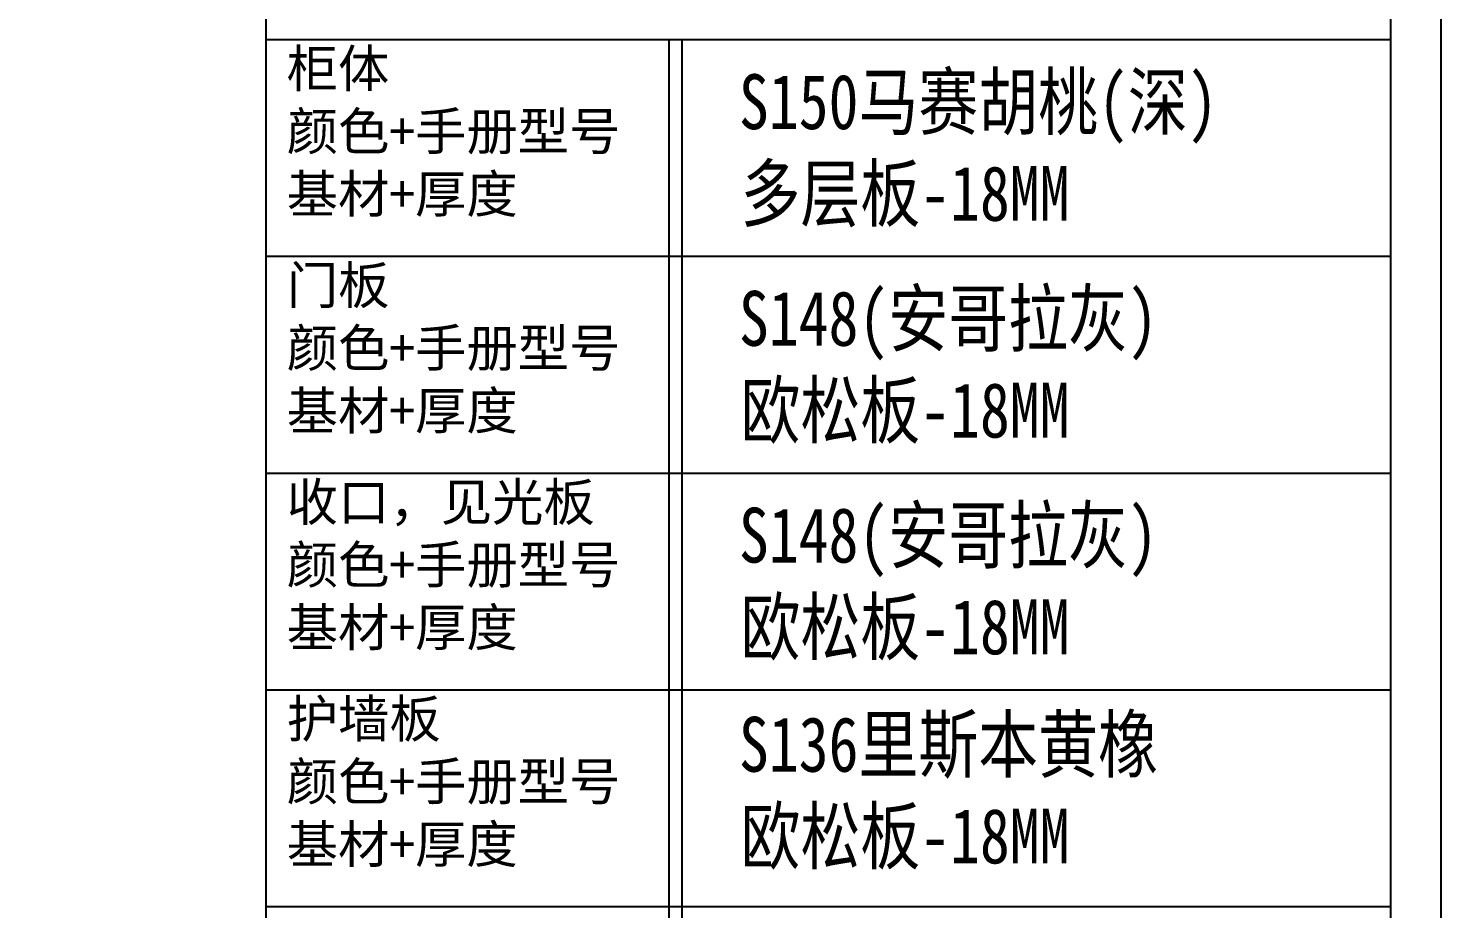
# Model space of a CAD drawing. Header units: millimetres. Extents: x -216611 to 71527, y -70596 to -44669.
# Drawn here: x 59071 to 60872, y -47866 to -46743 of the extents above; entities that cross this region are included whole.
import ezdxf

# ---------------------------------------------------------------- set-up
doc = ezdxf.new("R2010")
doc.units = ezdxf.units.MM
doc.styles.add('-黑体', font='simhei.ttf', dxfattribs={"width": 0.8})
doc.styles.add('宋体', font='')
doc.styles.get('宋体').set_extended_font_data('SimSun')

# ---------------------------------------------------------------- blocks, each defined once
blk = doc.blocks.new('A$C398a0407')
for p, q in [((8134, 64), (8134, 6784)), ((8134, 5632.1), (9568, 5632.1)), ((8647.7, 5632.1), (8647.7, 4249.2)), ((8664.1, 5632.1), (8664.1, 4249.2)), ((8134, 5355.5), (9568, 5355.5)), ((8134, 5078.9), (9568, 5078.9)), ((8134, 4802.3), (9568, 4802.3)), ((8134, 4802.3), (9568, 4802.3)), ((8134, 4525.8), (9568, 4525.8))]:
    blk.add_line(p, q)
for points in [[(9632, 0), (0, 0), (0, 6848), (9632, 6848)], [(9568, 64), (64, 64), (64, 6784), (9568, 6784)]]:
    blk.add_lwpolyline(points, close=True)
at = {"color": 8, "char_height": 48, "attachment_point": 1, "style": '宋体'}
for s, insert in [('柜体\\P颜色+手册型号\\P基材+厚度', (8160.3, 5619.1)), ('门板\\P颜色+手册型号\\P基材+厚度', (8160.3, 5342.6)), ('收口，见光板\\P颜色+手册型号\\P基材+厚度', (8160.3, 5066)), ('护墙板\\P颜色+手册型号\\P基材+厚度', (8160.3, 4789.4))]:
    blk.add_mtext_dynamic_manual_height_columns(s, width=575.66, gutter_width=12.1, heights=[0], dxfattribs=dict(at, insert=insert))

msp = doc.modelspace()

# ---------------------------------------------------------------- block references
msp.add_blockref('A$C398a0407', (51239.9, -52389.4))

# ---------------------------------------------------------------- texts
at = {"char_height": 70, "attachment_point": 1, "style": '-黑体'}
for s, insert in [('S150马赛胡桃(深)', (59976.9, -46801.6)), ('多层板-18MM', (59978.9, -46918.6)), ('S148(安哥拉灰)', (59976.9, -47078.1)), ('欧松板-18MM', (59978.9, -47195.2)), ('S148(安哥拉灰)', (59976.9, -47354.7)), ('欧松板-18MM', (59978.9, -47471.7)), ('S136里斯本黄橡', (59976.9, -47621.6)), ('欧松板-18MM', (59978.9, -47738.6))]:
    msp.add_mtext_dynamic_manual_height_columns(s, width=966.562, gutter_width=12.1, heights=[0], dxfattribs=dict(at, insert=insert))

doc.saveas('drawing.dxf')
